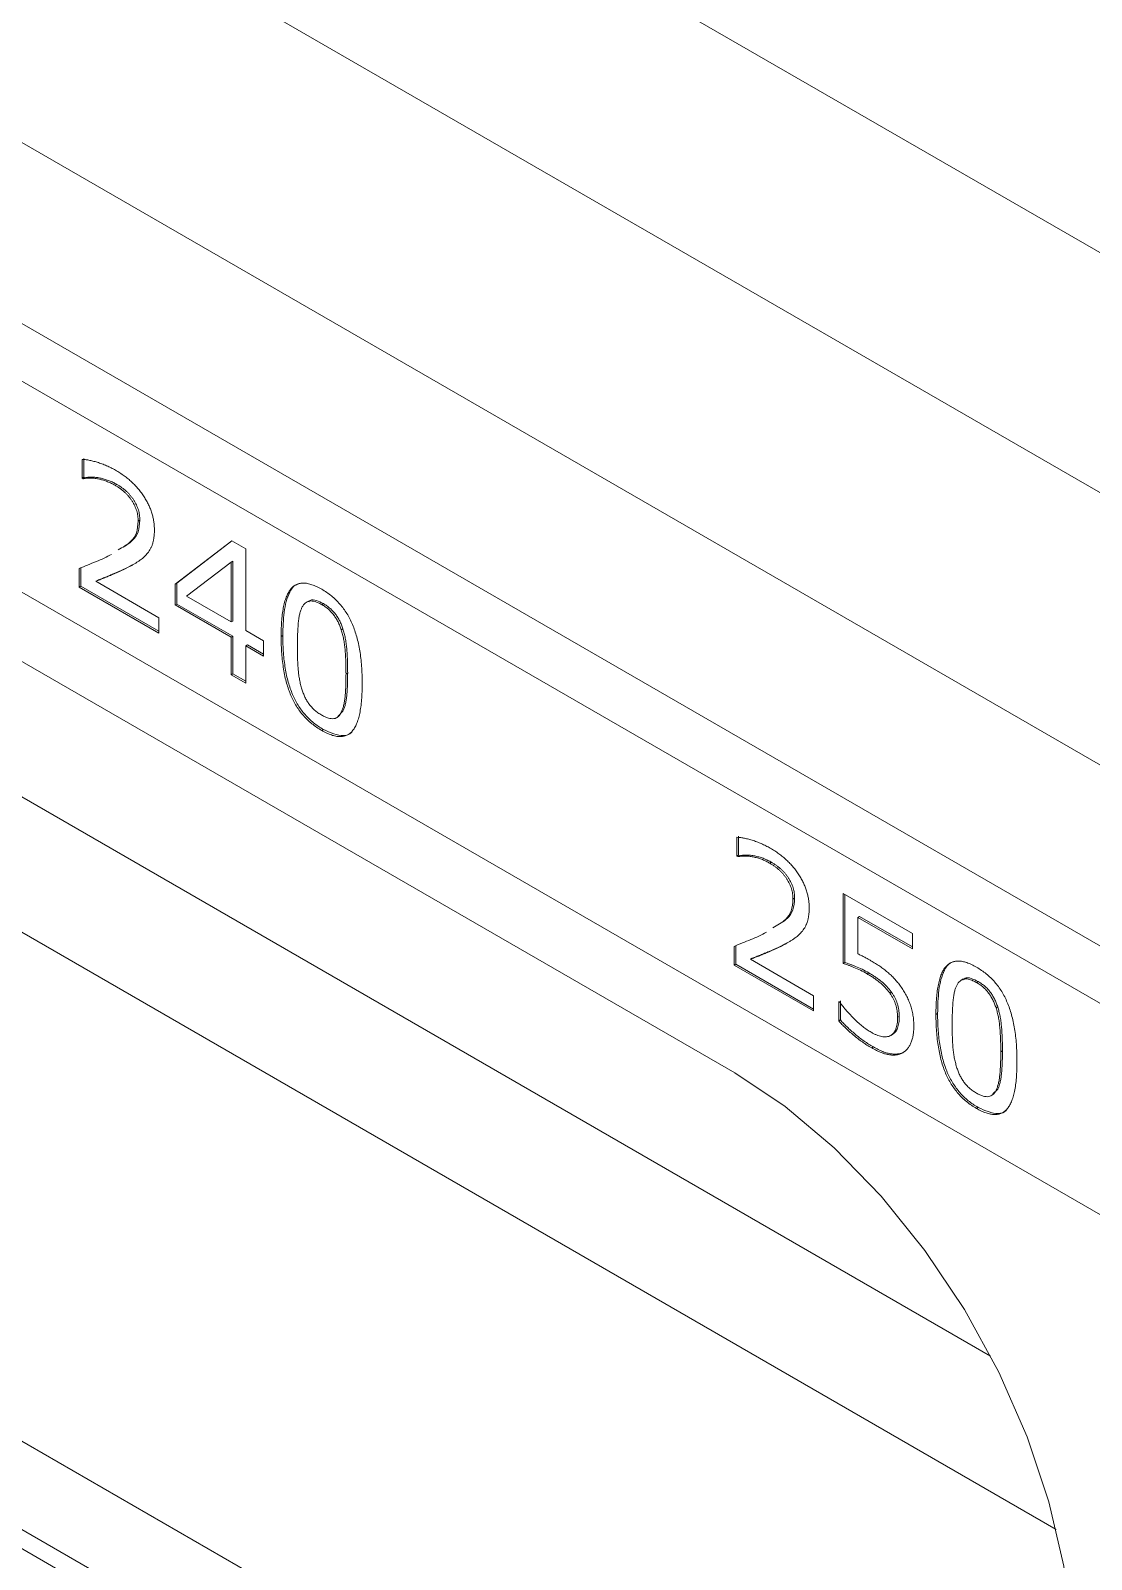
# Model space of a CAD drawing. Header units: millimetres. Extents: x 2 to 278, y 1 to 215.
# Drawn here: x 245.85 to 251.58, y 148.77 to 157.03 of the extents above; entities that cross this region are included whole.
import ezdxf

# ---------------------------------------------------------------- set-up
doc = ezdxf.new("R2010")
doc.units = ezdxf.units.MM

msp = doc.modelspace()

# ---------------------------------------------------------------- linework, layer by layer
at = {"color": 7, "linetype": 'Continuous', "lineweight": 0}
for p, q in [((164.5393, 206.0984), (270.6053, 144.8678)), ((163.4168, 205.4503), (269.4828, 144.2197)), ((161.4411, 204.1439), (267.5071, 142.9133)), ((161.1717, 203.9884), (267.2377, 142.7578)), ((163.4168, 203.981), (269.4828, 142.7504)), ((161.1717, 202.8477), (267.2377, 141.6171)), ((161.1717, 197.6834), (267.2377, 136.4528)), ((161.2615, 197.7352), (267.3275, 136.5046)), ((249.6498, 151.397), (240.811, 156.4995)), ((246.1265, 154.609), (246.1265, 154.7109)), ((246.1355, 154.6141), (246.1355, 154.7161)), ((246.1265, 154.609), (246.1355, 154.6141)), ((246.1309, 154.6064), (246.1265, 154.609)), ((246.1309, 154.6064), (246.1399, 154.6116)), ((246.1399, 154.6116), (246.1355, 154.6141)), ((246.3043, 154.5706), (246.3133, 154.5758)), ((243.1908, 154.3942), (251.0313, 149.868)), ((246.4289, 154.3771), (246.4379, 154.3823)), ((246.6278, 154.037), (246.9336, 154.2717)), ((246.6368, 154.0422), (246.9348, 154.271)), ((246.9336, 154.2717), (247.0098, 154.2277)), ((247.0098, 154.2277), (247.0098, 153.7866)), ((246.9302, 154.1563), (246.6895, 153.9715)), ((246.9392, 154.1615), (246.9302, 154.1563)), ((246.9302, 153.8326), (246.9302, 154.1563)), ((246.9392, 153.8378), (246.9392, 154.1615)), ((246.1106, 154.0209), (246.1106, 154.1219)), ((246.1196, 154.0261), (246.1196, 154.1271)), ((246.3859, 154.134), (246.3949, 154.1392)), ((246.1106, 154.0209), (246.1196, 154.0261)), ((246.5403, 153.7728), (246.1106, 154.0209)), ((246.5403, 153.7832), (246.1196, 154.0261)), ((246.1995, 154.0523), (246.2085, 154.0574)), ((246.1995, 154.0523), (246.5403, 153.8555)), ((246.6278, 154.037), (246.6368, 154.0422)), ((246.6278, 153.9244), (246.6278, 154.037)), ((246.6368, 153.9296), (246.6368, 154.0422)), ((246.6278, 153.9244), (246.6368, 153.9296)), ((246.9302, 153.7499), (246.6278, 153.9244)), ((246.9392, 153.7551), (246.6368, 153.9296)), ((246.6895, 153.9715), (246.9302, 153.8326)), ((247.3486, 153.9459), (247.3373, 153.9394)), ((247.4286, 153.932), (247.4196, 153.9268)), ((246.5403, 153.8555), (246.5403, 153.7728)), ((246.9392, 153.8378), (246.9302, 153.8326)), ((246.9302, 153.7499), (246.9392, 153.7551)), ((246.9302, 153.5477), (246.9302, 153.7499)), ((246.9392, 153.5529), (246.9392, 153.7551)), ((247.0098, 153.7866), (247.1053, 153.7315)), ((247.1053, 153.7315), (247.1053, 153.6488)), ((247.2008, 153.7541), (247.2097, 153.7593)), ((247.5342, 153.795), (247.5253, 153.7899)), ((251.3859, 148.9322), (243.1908, 153.6631)), ((247.0098, 153.7039), (247.0188, 153.7091)), ((247.0098, 153.7039), (247.0098, 153.5018)), ((247.1053, 153.6488), (247.0098, 153.7039)), ((247.1053, 153.6592), (247.0188, 153.7091)), ((246.9302, 153.5477), (246.9392, 153.5529)), ((247.0098, 153.5018), (246.9302, 153.5477)), ((247.0098, 153.5122), (246.9392, 153.5529)), ((247.5599, 153.558), (247.5509, 153.5528)), ((247.5, 153.3156), (247.5112, 153.3221)), ((247.5077, 153.3248), (247.5346, 153.3503)), ((247.5346, 153.3503), (247.5256, 153.3451)), ((247.4196, 153.2469), (247.4286, 153.252)), ((249.6621, 152.5679), (249.6621, 152.6699)), ((249.671, 152.5731), (249.671, 152.6751)), ((249.6621, 152.5679), (249.671, 152.5731)), ((249.6664, 152.5654), (249.6621, 152.5679)), ((249.6664, 152.5654), (249.6754, 152.5706)), ((249.6754, 152.5706), (249.671, 152.5731)), ((249.8399, 152.5296), (249.8488, 152.5348)), ((249.9644, 152.3361), (249.9734, 152.3413)), ((250.235, 152.3658), (250.609, 152.1499)), ((250.235, 151.9891), (250.235, 152.3658)), ((250.244, 151.9943), (250.244, 152.3606)), ((249.6498, 147.1867), (240.811, 152.2893)), ((250.3146, 152.2372), (250.3235, 152.2424)), ((250.3146, 152.2372), (250.3146, 152.0404)), ((250.609, 152.0672), (250.3146, 152.2372)), ((250.609, 152.0776), (250.3235, 152.2424)), ((249.6462, 151.9799), (249.6462, 152.0809)), ((249.6551, 151.985), (249.6551, 152.0861)), ((249.9214, 152.093), (249.9304, 152.0982)), ((250.609, 152.1499), (250.609, 152.0672)), ((249.7351, 152.0112), (249.744, 152.0164)), ((249.7351, 152.0112), (250.0758, 151.8145)), ((249.6462, 151.9799), (249.6551, 151.985)), ((250.0758, 151.7318), (249.6462, 151.9799)), ((250.0758, 151.7422), (249.6551, 151.985)), ((250.235, 151.9891), (250.244, 151.9943)), ((250.3648, 151.9325), (250.3738, 151.9377)), ((250.4875, 151.8277), (250.4965, 151.8329)), ((250.8841, 151.9048), (250.8729, 151.8984)), ((250.9641, 151.891), (250.9551, 151.8858)), ((250.0758, 151.8145), (250.0758, 151.7318)), ((250.2111, 151.7824), (250.217, 151.779)), ((250.2111, 151.6783), (250.2111, 151.7824)), ((250.2201, 151.6834), (250.2201, 151.7875)), ((251.0698, 151.754), (251.0608, 151.7488)), ((250.2111, 151.6783), (250.2201, 151.6834)), ((250.5294, 151.6977), (250.5384, 151.7029)), ((250.7363, 151.7131), (250.7453, 151.7182)), ((250.4925, 151.6), (250.5015, 151.6052)), ((250.3893, 151.5325), (250.3983, 151.5377)), ((251.0954, 151.517), (251.0864, 151.5118)), ((251.0355, 151.2746), (251.0467, 151.2811)), ((251.0432, 151.2838), (251.0701, 151.3093)), ((251.0701, 151.3093), (251.0612, 151.3041)), ((250.9551, 151.2058), (250.9641, 151.211))]:
    msp.add_line(p, q, dxfattribs=at)
at = {"color": 7, "linetype": 'Continuous', "lineweight": 0, "flags": 128}
msp.add_lwpolyline([(249.6498, 147.1867), (249.9216, 147.0534), (250.1872, 146.9701), (250.4408, 146.9386), (250.6768, 146.9597), (250.8898, 147.0329), (251.0751, 147.1565), (251.2286, 147.3279), (251.3468, 147.5431), (251.4271, 147.7974), (251.4677, 148.0851), (251.4677, 148.3997), (251.4271, 148.7343), (251.3468, 149.0813), (251.2286, 149.433), (251.0751, 149.7816), (250.8898, 150.1192), (250.6768, 150.4384), (250.4408, 150.7319), (250.1872, 150.9933), (249.9216, 151.2166), (249.6498, 151.397)], dxfattribs=at)
at = {"color": 7, "linetype": 'Continuous', "lineweight": 0}
for points, knots in [([(246.1265, 154.7109), (246.132, 154.7106), (246.1436, 154.71), (246.1628, 154.7066), (246.1844, 154.7017), (246.2081, 154.6951), (246.2328, 154.687), (246.2578, 154.6768), (246.2822, 154.6656), (246.2984, 154.6566), (246.3064, 154.6521)], [0, 0, 0, 0, 0.097337, 0.206406, 0.328427, 0.462824, 0.602026, 0.737696, 0.870465, 1, 1, 1, 1]), ([(246.3064, 154.6521), (246.3144, 154.6474), (246.3299, 154.6381), (246.3526, 154.6224), (246.374, 154.6059), (246.394, 154.5885), (246.4127, 154.5701), (246.43, 154.5508), (246.446, 154.5304), (246.4608, 154.5093), (246.4738, 154.4875), (246.4852, 154.4655), (246.495, 154.4433), (246.5028, 154.4208), (246.509, 154.3981), (246.5133, 154.3753), (246.516, 154.3523), (246.5163, 154.3374), (246.5164, 154.3297)], [0, 0, 0, 0, 0.07748, 0.151248, 0.221205, 0.288216, 0.352003, 0.413896, 0.474146, 0.533519, 0.591726, 0.648382, 0.70443, 0.76053, 0.817321, 0.875919, 0.936612, 1, 1, 1, 1]), ([(246.3043, 154.5706), (246.2977, 154.5743), (246.2841, 154.5817), (246.2633, 154.5905), (246.2416, 154.5981), (246.2193, 154.6041), (246.1968, 154.6081), (246.1745, 154.6099), (246.1523, 154.6095), (246.1381, 154.6075), (246.1309, 154.6064)], [0, 0, 0, 0, 0.107885, 0.221269, 0.340699, 0.466192, 0.595932, 0.727197, 0.862174, 1, 1, 1, 1]), ([(246.3133, 154.5758), (246.3067, 154.5794), (246.2931, 154.5869), (246.2722, 154.5957), (246.2506, 154.6033), (246.2283, 154.6093), (246.2058, 154.6133), (246.1834, 154.6151), (246.1613, 154.6147), (246.1471, 154.6127), (246.1399, 154.6116)], [0, 0, 0, 0, 0.107885, 0.221269, 0.340699, 0.466192, 0.595932, 0.727197, 0.862174, 1, 1, 1, 1]), ([(246.4289, 154.3771), (246.4288, 154.3818), (246.4287, 154.3909), (246.4269, 154.4051), (246.4245, 154.4189), (246.421, 154.4327), (246.4161, 154.4463), (246.4106, 154.4597), (246.4037, 154.4728), (246.3961, 154.4857), (246.3874, 154.4982), (246.378, 154.5103), (246.3676, 154.5217), (246.3566, 154.5328), (246.3446, 154.543), (246.3319, 154.553), (246.3184, 154.5621), (246.3091, 154.5677), (246.3043, 154.5706)], [0, 0, 0, 0, 0.065322, 0.127174, 0.186583, 0.244472, 0.301044, 0.357036, 0.413379, 0.470966, 0.529101, 0.588875, 0.649686, 0.713323, 0.779905, 0.849596, 0.922575, 1, 1, 1, 1]), ([(246.4379, 154.3823), (246.4378, 154.387), (246.4377, 154.3961), (246.4359, 154.4103), (246.4335, 154.4241), (246.4299, 154.4379), (246.4251, 154.4515), (246.4196, 154.4649), (246.4127, 154.478), (246.4051, 154.4909), (246.3964, 154.5034), (246.387, 154.5155), (246.3766, 154.5269), (246.3655, 154.5379), (246.3535, 154.5482), (246.3409, 154.5582), (246.3273, 154.5673), (246.3181, 154.5729), (246.3133, 154.5758)], [0, 0, 0, 0, 0.065322, 0.127174, 0.186583, 0.244472, 0.301044, 0.357036, 0.413379, 0.470966, 0.529101, 0.588875, 0.649686, 0.713323, 0.779905, 0.849596, 0.922575, 1, 1, 1, 1]), ([(246.3206, 154.2219), (246.345, 154.2354), (246.384, 154.2569), (246.4232, 154.3099), (246.427, 154.3547), (246.4289, 154.3771)], [0, 0, 0, 0, 0.458639, 0.729458, 1, 1, 1, 1]), ([(246.3296, 154.2271), (246.354, 154.2406), (246.3929, 154.262), (246.4322, 154.3151), (246.436, 154.3599), (246.4379, 154.3823)], [0, 0, 0, 0, 0.458639, 0.729458, 1, 1, 1, 1]), ([(246.5164, 154.3297), (246.5163, 154.323), (246.5161, 154.3097), (246.5143, 154.2909), (246.5115, 154.2734), (246.5073, 154.2574), (246.5022, 154.2423), (246.4958, 154.2287), (246.4885, 154.216), (246.4828, 154.2086), (246.4799, 154.2048)], [0, 0, 0, 0, 0.1332724, 0.2615394, 0.387255, 0.5103733, 0.6320171, 0.7543188, 0.8763649, 1, 1, 1, 1]), ([(246.1106, 154.1219), (246.1257, 154.1281), (246.1558, 154.1403), (246.2007, 154.1583), (246.2445, 154.1764), (246.272, 154.1908), (246.2854, 154.1979)], [0, 0, 0, 0, 0.2549546, 0.5103166, 0.7601161, 1, 1, 1, 1]), ([(246.4799, 154.2048), (246.474, 154.1981), (246.4619, 154.1842), (246.4442, 154.17), (246.4285, 154.1591), (246.4155, 154.1507), (246.4011, 154.1423), (246.3911, 154.1369), (246.3859, 154.134)], [0, 0, 0, 0, 0.221245, 0.452952, 0.575438, 0.70761, 0.848907, 1, 1, 1, 1]), ([(246.3859, 154.134), (246.3704, 154.126), (246.3394, 154.1098), (246.2992, 154.0924), (246.2671, 154.0794), (246.244, 154.0697), (246.2214, 154.061), (246.2067, 154.0551), (246.1995, 154.0523)], [0, 0, 0, 0, 0.258241, 0.517221, 0.644363, 0.767594, 0.885944, 1, 1, 1, 1]), ([(246.3949, 154.1392), (246.3794, 154.1311), (246.3484, 154.1149), (246.3082, 154.0976), (246.2761, 154.0846), (246.253, 154.0749), (246.2304, 154.0662), (246.2157, 154.0603), (246.2085, 154.0574)], [0, 0, 0, 0, 0.258241, 0.517221, 0.644363, 0.767594, 0.885944, 1, 1, 1, 1]), ([(247.2008, 153.7541), (247.2009, 153.7697), (247.2012, 153.8), (247.2037, 153.8427), (247.2077, 153.8813), (247.2136, 153.9156), (247.2209, 153.946), (247.2299, 153.9723), (247.2408, 153.9942), (247.2532, 154.0123), (247.2675, 154.0261), (247.2836, 154.036), (247.3019, 154.0415), (247.3218, 154.0434), (247.3436, 154.041), (247.3673, 154.0343), (247.3928, 154.0242), (247.4105, 154.0145), (247.4196, 154.0095)], [0, 0, 0, 0, 0.090625, 0.17535, 0.254088, 0.327393, 0.395789, 0.459102, 0.517906, 0.573174, 0.625499, 0.676328, 0.726617, 0.777206, 0.828961, 0.882801, 0.939626, 1, 1, 1, 1]), ([(247.2097, 153.7593), (247.2108, 153.8022), (247.2128, 153.8879), (247.236, 153.9804), (247.2695, 154.0312), (247.2937, 154.0381), (247.3028, 154.0407)], [0, 0, 0, 0, 0.357653, 0.714378, 0.892887, 1, 1, 1, 1]), ([(247.4196, 154.0095), (247.4288, 154.004), (247.4466, 153.9932), (247.4723, 153.9738), (247.4962, 153.9526), (247.5182, 153.9295), (247.5383, 153.9047), (247.5563, 153.8777), (247.5724, 153.849), (247.5866, 153.8183), (247.5988, 153.7858), (247.6096, 153.7513), (247.6184, 153.7147), (247.6259, 153.6761), (247.6315, 153.6355), (247.6356, 153.5928), (247.6379, 153.548), (247.6382, 153.5179), (247.6384, 153.5023)], [0, 0, 0, 0, 0.061032, 0.118504, 0.173116, 0.225322, 0.276001, 0.32667, 0.377985, 0.430681, 0.486391, 0.54544, 0.608778, 0.67676, 0.749332, 0.827388, 0.910869, 1, 1, 1, 1]), ([(247.3132, 153.9114), (247.3108, 153.9063), (247.306, 153.8955), (247.3007, 153.8761), (247.2964, 153.8536), (247.2932, 153.8278), (247.2911, 153.7994), (247.2895, 153.769), (247.2885, 153.737), (247.2884, 153.7148), (247.2883, 153.7035)], [0, 0, 0, 0, 0.092932, 0.195517, 0.308519, 0.432509, 0.565434, 0.704477, 0.849094, 1, 1, 1, 1]), ([(247.4196, 153.9268), (247.4133, 153.9303), (247.4011, 153.9369), (247.3838, 153.9433), (247.3681, 153.9464), (247.354, 153.946), (247.3415, 153.9423), (247.3306, 153.9351), (247.3207, 153.9251), (247.3157, 153.9161), (247.3132, 153.9114)], [0, 0, 0, 0, 0.141373, 0.271633, 0.394112, 0.510434, 0.625792, 0.743398, 0.867888, 1, 1, 1, 1]), ([(247.4286, 153.932), (247.4162, 153.9381), (247.3917, 153.9503), (247.3617, 153.9555), (247.3521, 153.9448), (247.3496, 153.942)], [0, 0, 0, 0, 0.42532, 0.849508, 1, 1, 1, 1]), ([(247.5253, 153.7899), (247.5227, 153.7973), (247.5177, 153.8118), (247.5083, 153.8328), (247.4974, 153.8522), (247.4852, 153.8703), (247.4713, 153.8868), (247.4557, 153.9018), (247.4382, 153.9155), (247.426, 153.9229), (247.4196, 153.9268)], [0, 0, 0, 0, 0.130246, 0.252579, 0.370446, 0.485239, 0.600835, 0.723405, 0.855628, 1, 1, 1, 1]), ([(247.5342, 153.795), (247.5317, 153.8025), (247.5267, 153.8169), (247.5173, 153.838), (247.5064, 153.8574), (247.4942, 153.8755), (247.4803, 153.892), (247.4647, 153.907), (247.4472, 153.9207), (247.435, 153.9281), (247.4286, 153.932)], [0, 0, 0, 0, 0.130246, 0.252579, 0.370446, 0.485239, 0.600835, 0.723405, 0.855628, 1, 1, 1, 1]), ([(247.4196, 153.2469), (247.4104, 153.2524), (247.3926, 153.2631), (247.3668, 153.2826), (247.343, 153.3036), (247.321, 153.3266), (247.3009, 153.3512), (247.2829, 153.3779), (247.2667, 153.4064), (247.2526, 153.4368), (247.2403, 153.4691), (247.2295, 153.5035), (247.2207, 153.54), (247.2135, 153.5787), (247.2076, 153.6196), (247.2036, 153.6627), (247.2013, 153.7078), (247.2009, 153.7383), (247.2008, 153.7541)], [0, 0, 0, 0, 0.060973, 0.118388, 0.172874, 0.22467, 0.275401, 0.32568, 0.376549, 0.428972, 0.484148, 0.542887, 0.606162, 0.674011, 0.747103, 0.82563, 0.909854, 1, 1, 1, 1]), ([(247.4286, 153.252), (247.4194, 153.2576), (247.4016, 153.2683), (247.3758, 153.2878), (247.3519, 153.3087), (247.33, 153.3317), (247.3099, 153.3564), (247.2919, 153.3831), (247.2757, 153.4116), (247.2616, 153.442), (247.2493, 153.4743), (247.2385, 153.5087), (247.2297, 153.5452), (247.2224, 153.5839), (247.2166, 153.6248), (247.2126, 153.6678), (247.2103, 153.713), (247.2099, 153.7435), (247.2097, 153.7593)], [0, 0, 0, 0, 0.060973, 0.118388, 0.172874, 0.22467, 0.275401, 0.32568, 0.376549, 0.428972, 0.484148, 0.542887, 0.606162, 0.674011, 0.747103, 0.82563, 0.909854, 1, 1, 1, 1]), ([(247.5509, 153.5528), (247.5508, 153.5649), (247.5507, 153.5882), (247.5496, 153.6223), (247.5481, 153.6543), (247.5458, 153.6844), (247.5427, 153.7128), (247.5381, 153.7397), (247.5327, 153.7652), (247.5277, 153.7818), (247.5253, 153.7899)], [0, 0, 0, 0, 0.159651, 0.308566, 0.446193, 0.573969, 0.692158, 0.802057, 0.904099, 1, 1, 1, 1]), ([(247.5599, 153.558), (247.5598, 153.5701), (247.5596, 153.5934), (247.5586, 153.6275), (247.5571, 153.6595), (247.5547, 153.6896), (247.5517, 153.718), (247.5471, 153.7449), (247.5417, 153.7703), (247.5367, 153.787), (247.5342, 153.795)], [0, 0, 0, 0, 0.159651, 0.308566, 0.446193, 0.573969, 0.692158, 0.802057, 0.904099, 1, 1, 1, 1]), ([(247.2883, 153.7035), (247.2883, 153.6913), (247.2884, 153.6679), (247.2892, 153.6339), (247.2908, 153.6026), (247.2926, 153.574), (247.2956, 153.5469), (247.2998, 153.5207), (247.3053, 153.495), (247.3102, 153.478), (247.3127, 153.4697)], [0, 0, 0, 0, 0.164101, 0.31475, 0.45075, 0.57345, 0.686482, 0.794892, 0.899373, 1, 1, 1, 1]), ([(247.6384, 153.5023), (247.6382, 153.4865), (247.6379, 153.456), (247.6354, 153.413), (247.6314, 153.374), (247.6256, 153.3394), (247.6181, 153.3092), (247.6091, 153.283), (247.5983, 153.261), (247.5857, 153.2434), (247.5713, 153.2297), (247.5551, 153.2202), (247.5371, 153.2145), (247.5171, 153.2131), (247.4953, 153.2153), (247.4716, 153.222), (247.4462, 153.2322), (247.4286, 153.2419), (247.4196, 153.2469)], [0, 0, 0, 0, 0.091414, 0.176654, 0.25618, 0.329726, 0.398161, 0.461186, 0.519966, 0.574874, 0.627124, 0.67754, 0.72759, 0.777885, 0.829619, 0.883437, 0.939926, 1, 1, 1, 1]), ([(247.5256, 153.3451), (247.528, 153.3506), (247.5328, 153.362), (247.5383, 153.3814), (247.5426, 153.4032), (247.5458, 153.4275), (247.5481, 153.4545), (247.5496, 153.4845), (247.5507, 153.5175), (247.5508, 153.5408), (247.5509, 153.5528)], [0, 0, 0, 0, 0.097892, 0.201849, 0.31108, 0.427473, 0.552815, 0.689917, 0.838949, 1, 1, 1, 1]), ([(247.5346, 153.3503), (247.537, 153.3558), (247.5418, 153.3672), (247.5472, 153.3866), (247.5516, 153.4083), (247.5547, 153.4327), (247.5571, 153.4597), (247.5586, 153.4897), (247.5596, 153.5227), (247.5598, 153.5459), (247.5599, 153.558)], [0, 0, 0, 0, 0.097892, 0.201849, 0.31108, 0.427473, 0.552815, 0.689917, 0.838949, 1, 1, 1, 1]), ([(247.3127, 153.4697), (247.3151, 153.4622), (247.3198, 153.4477), (247.3289, 153.4264), (247.3397, 153.4067), (247.3519, 153.3882), (247.366, 153.3712), (247.382, 153.3556), (247.4001, 153.3415), (247.4129, 153.3336), (247.4196, 153.3295)], [0, 0, 0, 0, 0.127933, 0.248979, 0.364498, 0.478623, 0.594752, 0.717986, 0.852152, 1, 1, 1, 1]), ([(247.4196, 153.3295), (247.4259, 153.3261), (247.4381, 153.3194), (247.4555, 153.313), (247.4712, 153.31), (247.4854, 153.3101), (247.4979, 153.3139), (247.5088, 153.3211), (247.5184, 153.3313), (247.5232, 153.3404), (247.5256, 153.3451)], [0, 0, 0, 0, 0.141458, 0.272712, 0.395264, 0.512481, 0.627909, 0.745586, 0.869079, 1, 1, 1, 1]), ([(247.5843, 153.2407), (247.583, 153.2391), (247.5719, 153.2246), (247.5226, 153.2104), (247.4661, 153.2354), (247.4286, 153.252)], [0, 0, 0, 0, 0.041654, 0.362595, 1, 1, 1, 1]), ([(249.6621, 152.6699), (249.6675, 152.6696), (249.6792, 152.6689), (249.6983, 152.6656), (249.7199, 152.6607), (249.7436, 152.654), (249.7684, 152.646), (249.7933, 152.6358), (249.8178, 152.6246), (249.834, 152.6156), (249.842, 152.6111)], [0, 0, 0, 0, 0.097337, 0.206406, 0.328427, 0.462824, 0.602026, 0.737696, 0.870465, 1, 1, 1, 1]), ([(249.842, 152.6111), (249.8499, 152.6063), (249.8655, 152.5971), (249.8881, 152.5813), (249.9095, 152.5649), (249.9295, 152.5475), (249.9482, 152.5291), (249.9656, 152.5097), (249.9816, 152.4893), (249.9963, 152.4683), (250.0093, 152.4465), (250.0207, 152.4245), (250.0306, 152.4022), (250.0384, 152.3798), (250.0445, 152.3571), (250.0488, 152.3343), (250.0515, 152.3112), (250.0518, 152.2963), (250.052, 152.2887)], [0, 0, 0, 0, 0.07748, 0.151248, 0.221205, 0.288216, 0.352003, 0.413896, 0.474146, 0.533519, 0.591726, 0.648382, 0.70443, 0.76053, 0.817321, 0.875919, 0.936612, 1, 1, 1, 1]), ([(249.8399, 152.5296), (249.8332, 152.5332), (249.8196, 152.5407), (249.7988, 152.5495), (249.7772, 152.5571), (249.7549, 152.5631), (249.7324, 152.5671), (249.71, 152.5689), (249.6878, 152.5685), (249.6736, 152.5665), (249.6664, 152.5654)], [0, 0, 0, 0, 0.107885, 0.221269, 0.340699, 0.466192, 0.595932, 0.727197, 0.862174, 1, 1, 1, 1]), ([(249.8488, 152.5348), (249.8422, 152.5384), (249.8286, 152.5459), (249.8078, 152.5546), (249.7861, 152.5623), (249.7638, 152.5683), (249.7413, 152.5723), (249.719, 152.5741), (249.6968, 152.5737), (249.6826, 152.5716), (249.6754, 152.5706)], [0, 0, 0, 0, 0.107885, 0.221269, 0.340699, 0.466192, 0.595932, 0.727197, 0.862174, 1, 1, 1, 1]), ([(249.9644, 152.3361), (249.9644, 152.3408), (249.9642, 152.3499), (249.9625, 152.3641), (249.9601, 152.3779), (249.9565, 152.3917), (249.9517, 152.4053), (249.9461, 152.4187), (249.9393, 152.4318), (249.9316, 152.4447), (249.9229, 152.4572), (249.9135, 152.4693), (249.9032, 152.4807), (249.8921, 152.4917), (249.8801, 152.502), (249.8674, 152.512), (249.8539, 152.5211), (249.8446, 152.5267), (249.8399, 152.5296)], [0, 0, 0, 0, 0.065322, 0.127174, 0.186583, 0.244472, 0.301044, 0.357036, 0.413379, 0.470966, 0.529101, 0.588875, 0.649686, 0.713323, 0.779905, 0.849596, 0.922575, 1, 1, 1, 1]), ([(249.9734, 152.3413), (249.9733, 152.346), (249.9732, 152.3551), (249.9715, 152.3693), (249.9691, 152.3831), (249.9655, 152.3969), (249.9606, 152.4104), (249.9551, 152.4238), (249.9483, 152.437), (249.9406, 152.4499), (249.9319, 152.4624), (249.9225, 152.4745), (249.9121, 152.4858), (249.9011, 152.4969), (249.8891, 152.5071), (249.8764, 152.5172), (249.8629, 152.5263), (249.8536, 152.5319), (249.8488, 152.5348)], [0, 0, 0, 0, 0.065322, 0.127174, 0.186583, 0.244472, 0.301044, 0.357036, 0.413379, 0.470966, 0.529101, 0.588875, 0.649686, 0.713323, 0.779905, 0.849596, 0.922575, 1, 1, 1, 1]), ([(249.8561, 152.1809), (249.8806, 152.1944), (249.9195, 152.2158), (249.9588, 152.2689), (249.9626, 152.3137), (249.9644, 152.3361)], [0, 0, 0, 0, 0.458639, 0.729458, 1, 1, 1, 1]), ([(249.8651, 152.1861), (249.8896, 152.1996), (249.9285, 152.221), (249.9678, 152.2741), (249.9715, 152.3189), (249.9734, 152.3413)], [0, 0, 0, 0, 0.458639, 0.729458, 1, 1, 1, 1]), ([(250.052, 152.2887), (250.0518, 152.2819), (250.0516, 152.2686), (250.0498, 152.2499), (250.047, 152.2323), (250.0428, 152.2164), (250.0378, 152.2013), (250.0314, 152.1877), (250.0241, 152.175), (250.0183, 152.1675), (250.0154, 152.1638)], [0, 0, 0, 0, 0.1332724, 0.2615394, 0.387255, 0.5103733, 0.6320171, 0.7543188, 0.8763649, 1, 1, 1, 1]), ([(250.0154, 152.1638), (250.0095, 152.157), (249.9974, 152.1432), (249.9797, 152.129), (249.964, 152.1181), (249.951, 152.1097), (249.9367, 152.1013), (249.9266, 152.0958), (249.9214, 152.093)], [0, 0, 0, 0, 0.221245, 0.452952, 0.575438, 0.70761, 0.848907, 1, 1, 1, 1]), ([(249.6462, 152.0809), (249.6612, 152.087), (249.6913, 152.0993), (249.7363, 152.1173), (249.7801, 152.1354), (249.8075, 152.1498), (249.821, 152.1569)], [0, 0, 0, 0, 0.2549546, 0.5103166, 0.7601161, 1, 1, 1, 1]), ([(249.9214, 152.093), (249.9059, 152.0849), (249.8749, 152.0687), (249.8348, 152.0514), (249.8027, 152.0384), (249.7796, 152.0287), (249.7569, 152.02), (249.7423, 152.0141), (249.7351, 152.0112)], [0, 0, 0, 0, 0.258241, 0.517221, 0.644363, 0.767594, 0.885944, 1, 1, 1, 1]), ([(249.9304, 152.0982), (249.9149, 152.0901), (249.8839, 152.0739), (249.8438, 152.0566), (249.8116, 152.0436), (249.7885, 152.0339), (249.7659, 152.0252), (249.7512, 152.0193), (249.744, 152.0164)], [0, 0, 0, 0, 0.258241, 0.517221, 0.644363, 0.767594, 0.885944, 1, 1, 1, 1]), ([(250.3146, 152.0404), (250.3207, 152.0374), (250.3332, 152.0314), (250.3516, 152.0221), (250.3688, 152.0126), (250.3799, 152.0064), (250.3849, 152.0036)], [0, 0, 0, 0, 0.26372, 0.53059, 0.784736, 1, 1, 1, 1]), ([(250.3849, 152.0036), (250.3932, 151.9988), (250.4093, 151.9893), (250.4326, 151.9737), (250.4543, 151.9584), (250.4746, 151.9421), (250.4937, 151.9251), (250.5119, 151.9066), (250.5294, 151.8868), (250.5402, 151.8725), (250.5457, 151.8653)], [0, 0, 0, 0, 0.147906, 0.286558, 0.416879, 0.538106, 0.654704, 0.77006, 0.884474, 1, 1, 1, 1]), ([(250.7363, 151.7131), (250.7365, 151.7287), (250.7368, 151.759), (250.7393, 151.8016), (250.7433, 151.8402), (250.7491, 151.8746), (250.7565, 151.905), (250.7654, 151.9313), (250.7763, 151.9532), (250.7887, 151.9713), (250.803, 151.9851), (250.8191, 151.995), (250.8374, 152.0004), (250.8573, 152.0024), (250.8792, 152), (250.9029, 151.9933), (250.9284, 151.9832), (250.946, 151.9735), (250.9551, 151.9685)], [0, 0, 0, 0, 0.090625, 0.17535, 0.254088, 0.327393, 0.395789, 0.459102, 0.517906, 0.573174, 0.625499, 0.676328, 0.726617, 0.777206, 0.828961, 0.882801, 0.939626, 1, 1, 1, 1]), ([(250.7453, 151.7182), (250.7463, 151.7612), (250.7483, 151.8469), (250.7715, 151.9394), (250.805, 151.9902), (250.8292, 151.9971), (250.8383, 151.9997)], [0, 0, 0, 0, 0.3576526, 0.7143777, 0.8928871, 1, 1, 1, 1]), ([(250.3648, 151.9325), (250.3527, 151.9392), (250.329, 151.9523), (250.2998, 151.9654), (250.2778, 151.9736), (250.2624, 151.9796), (250.2483, 151.9845), (250.2393, 151.9876), (250.235, 151.9891)], [0, 0, 0, 0, 0.2763612, 0.5437097, 0.6707079, 0.7891261, 0.8993102, 1, 1, 1, 1]), ([(250.3738, 151.9377), (250.3617, 151.9444), (250.338, 151.9574), (250.3088, 151.9706), (250.2867, 151.9788), (250.2714, 151.9848), (250.2573, 151.9897), (250.2483, 151.9928), (250.244, 151.9943)], [0, 0, 0, 0, 0.2763612, 0.5437097, 0.6707079, 0.7891261, 0.8993102, 1, 1, 1, 1]), ([(250.4875, 151.8277), (250.4838, 151.8329), (250.4762, 151.8435), (250.4632, 151.8579), (250.4494, 151.8721), (250.4343, 151.8851), (250.4182, 151.8976), (250.4012, 151.9099), (250.3833, 151.9217), (250.371, 151.9289), (250.3648, 151.9325)], [0, 0, 0, 0, 0.1069596, 0.2170297, 0.3320265, 0.4530576, 0.580025, 0.7137911, 0.8536577, 1, 1, 1, 1]), ([(250.4965, 151.8329), (250.4927, 151.8381), (250.4851, 151.8487), (250.4722, 151.8631), (250.4584, 151.8773), (250.4433, 151.8902), (250.4272, 151.9028), (250.4102, 151.915), (250.3923, 151.9268), (250.38, 151.934), (250.3738, 151.9377)], [0, 0, 0, 0, 0.1069596, 0.2170297, 0.3320265, 0.4530576, 0.580025, 0.7137911, 0.8536577, 1, 1, 1, 1]), ([(250.9551, 151.9685), (250.9643, 151.9629), (250.9821, 151.9522), (251.0079, 151.9328), (251.0318, 151.9116), (251.0537, 151.8885), (251.0738, 151.8636), (251.0918, 151.8367), (251.108, 151.808), (251.1221, 151.7773), (251.1344, 151.7448), (251.1451, 151.7103), (251.1539, 151.6737), (251.1614, 151.6351), (251.167, 151.5944), (251.1711, 151.5517), (251.1734, 151.507), (251.1738, 151.4768), (251.1739, 151.4613)], [0, 0, 0, 0, 0.061032, 0.118504, 0.173116, 0.225322, 0.276001, 0.32667, 0.377985, 0.430681, 0.486391, 0.54544, 0.608778, 0.67676, 0.749332, 0.827388, 0.910869, 1, 1, 1, 1]), ([(250.5384, 151.7029), (250.5382, 151.709), (250.5379, 151.7209), (250.536, 151.7389), (250.5324, 151.7563), (250.5276, 151.7731), (250.5213, 151.7891), (250.5143, 151.8045), (250.506, 151.8192), (250.4997, 151.8283), (250.4965, 151.8329)], [0, 0, 0, 0, 0.150553, 0.289214, 0.420488, 0.543188, 0.660394, 0.774791, 0.887003, 1, 1, 1, 1]), ([(250.5457, 151.8653), (250.5512, 151.8575), (250.562, 151.842), (250.5761, 151.8171), (250.5883, 151.7916), (250.5989, 151.765), (250.6071, 151.7373), (250.6129, 151.7084), (250.6164, 151.6781), (250.6167, 151.6582), (250.6169, 151.6479)], [0, 0, 0, 0, 0.115807, 0.229267, 0.343217, 0.458868, 0.579903, 0.709351, 0.8486, 1, 1, 1, 1]), ([(250.8487, 151.8704), (250.8464, 151.8653), (250.8415, 151.8545), (250.8362, 151.8351), (250.8319, 151.8126), (250.8288, 151.7868), (250.8267, 151.7583), (250.8251, 151.728), (250.824, 151.6959), (250.8239, 151.6738), (250.8238, 151.6625)], [0, 0, 0, 0, 0.092932, 0.195517, 0.308519, 0.432509, 0.565434, 0.704477, 0.849094, 1, 1, 1, 1]), ([(250.9551, 151.8858), (250.9488, 151.8892), (250.9367, 151.8959), (250.9193, 151.9023), (250.9036, 151.9053), (250.8895, 151.905), (250.877, 151.9013), (250.8661, 151.894), (250.8563, 151.8841), (250.8513, 151.8751), (250.8487, 151.8704)], [0, 0, 0, 0, 0.1413728, 0.2716333, 0.3941116, 0.5104341, 0.6257923, 0.7433981, 0.8678884, 1, 1, 1, 1]), ([(250.9641, 151.891), (250.9518, 151.8971), (250.9272, 151.9093), (250.8973, 151.9145), (250.8877, 151.9038), (250.8851, 151.901)], [0, 0, 0, 0, 0.42532, 0.849508, 1, 1, 1, 1]), ([(251.0608, 151.7488), (251.0582, 151.7563), (251.0533, 151.7707), (251.0438, 151.7918), (251.0329, 151.8112), (251.0207, 151.8293), (251.0068, 151.8458), (250.9912, 151.8608), (250.9738, 151.8745), (250.9615, 151.8819), (250.9551, 151.8858)], [0, 0, 0, 0, 0.130246, 0.252579, 0.370446, 0.485239, 0.600835, 0.723405, 0.855628, 1, 1, 1, 1]), ([(251.0698, 151.754), (251.0672, 151.7615), (251.0622, 151.7759), (251.0528, 151.797), (251.0419, 151.8164), (251.0297, 151.8345), (251.0158, 151.851), (251.0002, 151.866), (250.9827, 151.8797), (250.9705, 151.8871), (250.9641, 151.891)], [0, 0, 0, 0, 0.130246, 0.252579, 0.370446, 0.485239, 0.600835, 0.723405, 0.855628, 1, 1, 1, 1]), ([(250.217, 151.779), (250.2228, 151.7712), (250.2347, 151.7553), (250.2541, 151.7326), (250.2746, 151.7096), (250.2965, 151.6873), (250.319, 151.6661), (250.3416, 151.6472), (250.364, 151.6304), (250.3789, 151.6214), (250.3863, 151.6169)], [0, 0, 0, 0, 0.11569, 0.236358, 0.361367, 0.492737, 0.624634, 0.753014, 0.877387, 1, 1, 1, 1]), ([(250.5294, 151.6977), (250.5292, 151.7038), (250.5289, 151.7157), (250.527, 151.7337), (250.5234, 151.7512), (250.5186, 151.7679), (250.5123, 151.7839), (250.5053, 151.7993), (250.497, 151.814), (250.4907, 151.8231), (250.4875, 151.8277)], [0, 0, 0, 0, 0.150553, 0.289214, 0.420488, 0.543188, 0.660394, 0.774791, 0.887003, 1, 1, 1, 1]), ([(251.0864, 151.5118), (251.0863, 151.5239), (251.0862, 151.5472), (251.0852, 151.5813), (251.0836, 151.6133), (251.0813, 151.6434), (251.0782, 151.6718), (251.0737, 151.6987), (251.0683, 151.7241), (251.0632, 151.7408), (251.0608, 151.7488)], [0, 0, 0, 0, 0.1596511, 0.3085656, 0.4461934, 0.5739691, 0.6921584, 0.8020565, 0.9040987, 1, 1, 1, 1]), ([(251.0954, 151.517), (251.0953, 151.529), (251.0952, 151.5523), (251.0942, 151.5865), (251.0926, 151.6185), (251.0903, 151.6486), (251.0872, 151.6769), (251.0827, 151.7038), (251.0773, 151.7293), (251.0722, 151.746), (251.0698, 151.754)], [0, 0, 0, 0, 0.1596511, 0.3085656, 0.4461934, 0.5739691, 0.6921584, 0.8020565, 0.9040987, 1, 1, 1, 1]), ([(250.3893, 151.5325), (250.3809, 151.5374), (250.3641, 151.5473), (250.3393, 151.5643), (250.3148, 151.5821), (250.2912, 151.6015), (250.2687, 151.6209), (250.2478, 151.6402), (250.2287, 151.659), (250.2168, 151.672), (250.2111, 151.6783)], [0, 0, 0, 0, 0.137708, 0.273829, 0.408004, 0.54087, 0.668834, 0.787054, 0.897951, 1, 1, 1, 1]), ([(250.3983, 151.5377), (250.3898, 151.5426), (250.3731, 151.5525), (250.3483, 151.5695), (250.3238, 151.5873), (250.3002, 151.6067), (250.2777, 151.6261), (250.2568, 151.6454), (250.2376, 151.6642), (250.2258, 151.6772), (250.2201, 151.6834)], [0, 0, 0, 0, 0.137708, 0.273829, 0.408004, 0.54087, 0.668834, 0.787054, 0.897951, 1, 1, 1, 1]), ([(250.4925, 151.6), (250.4954, 151.6019), (250.5013, 151.6057), (250.5087, 151.6138), (250.5151, 151.6233), (250.5204, 151.6347), (250.5245, 151.6477), (250.5273, 151.6626), (250.529, 151.6794), (250.5293, 151.6915), (250.5294, 151.6977)], [0, 0, 0, 0, 0.114332, 0.229383, 0.345703, 0.464622, 0.588442, 0.717044, 0.855034, 1, 1, 1, 1]), ([(250.5015, 151.6052), (250.5044, 151.6071), (250.5103, 151.6109), (250.5177, 151.619), (250.5241, 151.6285), (250.5293, 151.6398), (250.5334, 151.6529), (250.5363, 151.6678), (250.538, 151.6845), (250.5383, 151.6967), (250.5384, 151.7029)], [0, 0, 0, 0, 0.114332, 0.229383, 0.345703, 0.464622, 0.588442, 0.717044, 0.855034, 1, 1, 1, 1]), ([(250.9551, 151.2058), (250.9459, 151.2114), (250.9281, 151.2221), (250.9024, 151.2416), (250.8785, 151.2625), (250.8566, 151.2855), (250.8365, 151.3102), (250.8184, 151.3369), (250.8022, 151.3654), (250.7881, 151.3958), (250.7758, 151.4281), (250.7651, 151.4625), (250.7563, 151.499), (250.749, 151.5377), (250.7431, 151.5786), (250.7391, 151.6216), (250.7368, 151.6668), (250.7365, 151.6973), (250.7363, 151.7131)], [0, 0, 0, 0, 0.060973, 0.118388, 0.172874, 0.22467, 0.275401, 0.32568, 0.376549, 0.428972, 0.484148, 0.542887, 0.606162, 0.674011, 0.747103, 0.82563, 0.909854, 1, 1, 1, 1]), ([(250.9641, 151.211), (250.9549, 151.2166), (250.9371, 151.2273), (250.9113, 151.2468), (250.8875, 151.2677), (250.8656, 151.2907), (250.8455, 151.3154), (250.8274, 151.3421), (250.8112, 151.3706), (250.7971, 151.401), (250.7848, 151.4333), (250.7741, 151.4677), (250.7652, 151.5042), (250.758, 151.5429), (250.7521, 151.5838), (250.7481, 151.6268), (250.7458, 151.672), (250.7454, 151.7025), (250.7453, 151.7182)], [0, 0, 0, 0, 0.060973, 0.118388, 0.172874, 0.22467, 0.275401, 0.32568, 0.376549, 0.428972, 0.484148, 0.542887, 0.606162, 0.674011, 0.747103, 0.82563, 0.909854, 1, 1, 1, 1]), ([(250.3863, 151.6169), (250.3911, 151.6142), (250.4008, 151.6088), (250.4152, 151.6024), (250.4294, 151.5975), (250.4433, 151.5937), (250.4568, 151.5915), (250.4695, 151.5921), (250.4817, 151.5945), (250.4888, 151.5981), (250.4925, 151.6)], [0, 0, 0, 0, 0.125561, 0.250755, 0.374229, 0.498588, 0.622113, 0.745898, 0.870848, 1, 1, 1, 1]), ([(250.6169, 151.6479), (250.6167, 151.6395), (250.6164, 151.623), (250.6133, 151.6001), (250.6083, 151.5788), (250.6014, 151.5593), (250.5928, 151.5421), (250.5826, 151.5273), (250.571, 151.5153), (250.562, 151.5094), (250.5575, 151.5064)], [0, 0, 0, 0, 0.130801, 0.258999, 0.387212, 0.515872, 0.642815, 0.764184, 0.883286, 1, 1, 1, 1]), ([(250.8238, 151.6625), (250.8239, 151.6503), (250.8239, 151.6269), (250.8248, 151.5929), (250.8263, 151.5616), (250.8281, 151.5329), (250.8311, 151.5058), (250.8353, 151.4797), (250.8408, 151.454), (250.8458, 151.437), (250.8482, 151.4286)], [0, 0, 0, 0, 0.164101, 0.31475, 0.45075, 0.57345, 0.686482, 0.794892, 0.899373, 1, 1, 1, 1]), ([(250.5575, 151.5064), (250.5523, 151.5039), (250.5421, 151.4987), (250.5246, 151.4947), (250.5059, 151.4932), (250.4857, 151.4947), (250.4639, 151.4992), (250.4405, 151.507), (250.4154, 151.518), (250.3982, 151.5276), (250.3893, 151.5325)], [0, 0, 0, 0, 0.114928, 0.229358, 0.345919, 0.4655, 0.589079, 0.718364, 0.85522, 1, 1, 1, 1]), ([(250.5665, 151.5116), (250.5613, 151.509), (250.551, 151.5039), (250.5336, 151.4999), (250.5149, 151.4984), (250.4946, 151.4999), (250.4729, 151.5044), (250.4495, 151.5122), (250.4244, 151.5232), (250.4071, 151.5327), (250.3983, 151.5377)], [0, 0, 0, 0, 0.114928, 0.229358, 0.345919, 0.4655, 0.589079, 0.718364, 0.85522, 1, 1, 1, 1]), ([(251.0612, 151.3041), (251.0635, 151.3096), (251.0683, 151.321), (251.0738, 151.3404), (251.0781, 151.3621), (251.0813, 151.3865), (251.0836, 151.4135), (251.0852, 151.4435), (251.0862, 151.4765), (251.0863, 151.4997), (251.0864, 151.5118)], [0, 0, 0, 0, 0.097892, 0.201849, 0.31108, 0.427473, 0.552815, 0.689917, 0.838949, 1, 1, 1, 1]), ([(251.0701, 151.3093), (251.0725, 151.3148), (251.0773, 151.3261), (251.0828, 151.3456), (251.0871, 151.3673), (251.0903, 151.3917), (251.0926, 151.4187), (251.0942, 151.4487), (251.0952, 151.4817), (251.0953, 151.5049), (251.0954, 151.517)], [0, 0, 0, 0, 0.097892, 0.201849, 0.31108, 0.427473, 0.552815, 0.689917, 0.838949, 1, 1, 1, 1]), ([(250.8482, 151.4286), (250.8506, 151.4212), (250.8554, 151.4066), (250.8645, 151.3854), (250.8752, 151.3657), (250.8874, 151.3472), (250.9015, 151.3302), (250.9176, 151.3146), (250.9357, 151.3004), (250.9484, 151.2926), (250.9551, 151.2885)], [0, 0, 0, 0, 0.127933, 0.248979, 0.364498, 0.478623, 0.594752, 0.717986, 0.852152, 1, 1, 1, 1]), ([(251.1739, 151.4613), (251.1738, 151.4455), (251.1735, 151.4149), (251.1709, 151.3719), (251.167, 151.333), (251.1612, 151.2984), (251.1536, 151.2682), (251.1446, 151.242), (251.1339, 151.22), (251.1212, 151.2023), (251.1069, 151.1887), (251.0906, 151.1792), (251.0726, 151.1734), (251.0526, 151.1721), (251.0308, 151.1743), (251.0071, 151.181), (250.9817, 151.1912), (250.9642, 151.2009), (250.9551, 151.2058)], [0, 0, 0, 0, 0.091414, 0.176654, 0.25618, 0.329726, 0.398161, 0.461186, 0.519966, 0.574874, 0.627124, 0.67754, 0.72759, 0.777885, 0.829619, 0.883437, 0.939926, 1, 1, 1, 1]), ([(250.9551, 151.2885), (250.9614, 151.2851), (250.9736, 151.2784), (250.991, 151.272), (251.0068, 151.2689), (251.0209, 151.2691), (251.0334, 151.2729), (251.0443, 151.2801), (251.054, 151.2902), (251.0587, 151.2994), (251.0612, 151.3041)], [0, 0, 0, 0, 0.141458, 0.272712, 0.395264, 0.512481, 0.627909, 0.745586, 0.869079, 1, 1, 1, 1]), ([(251.1198, 151.1997), (251.1185, 151.198), (251.1075, 151.1836), (251.0582, 151.1694), (251.0017, 151.1944), (250.9641, 151.211)], [0, 0, 0, 0, 0.041654, 0.362595, 1, 1, 1, 1])]:
    msp.add_open_spline(points, degree=3, knots=knots, dxfattribs=at)

doc.saveas('drawing.dxf')
